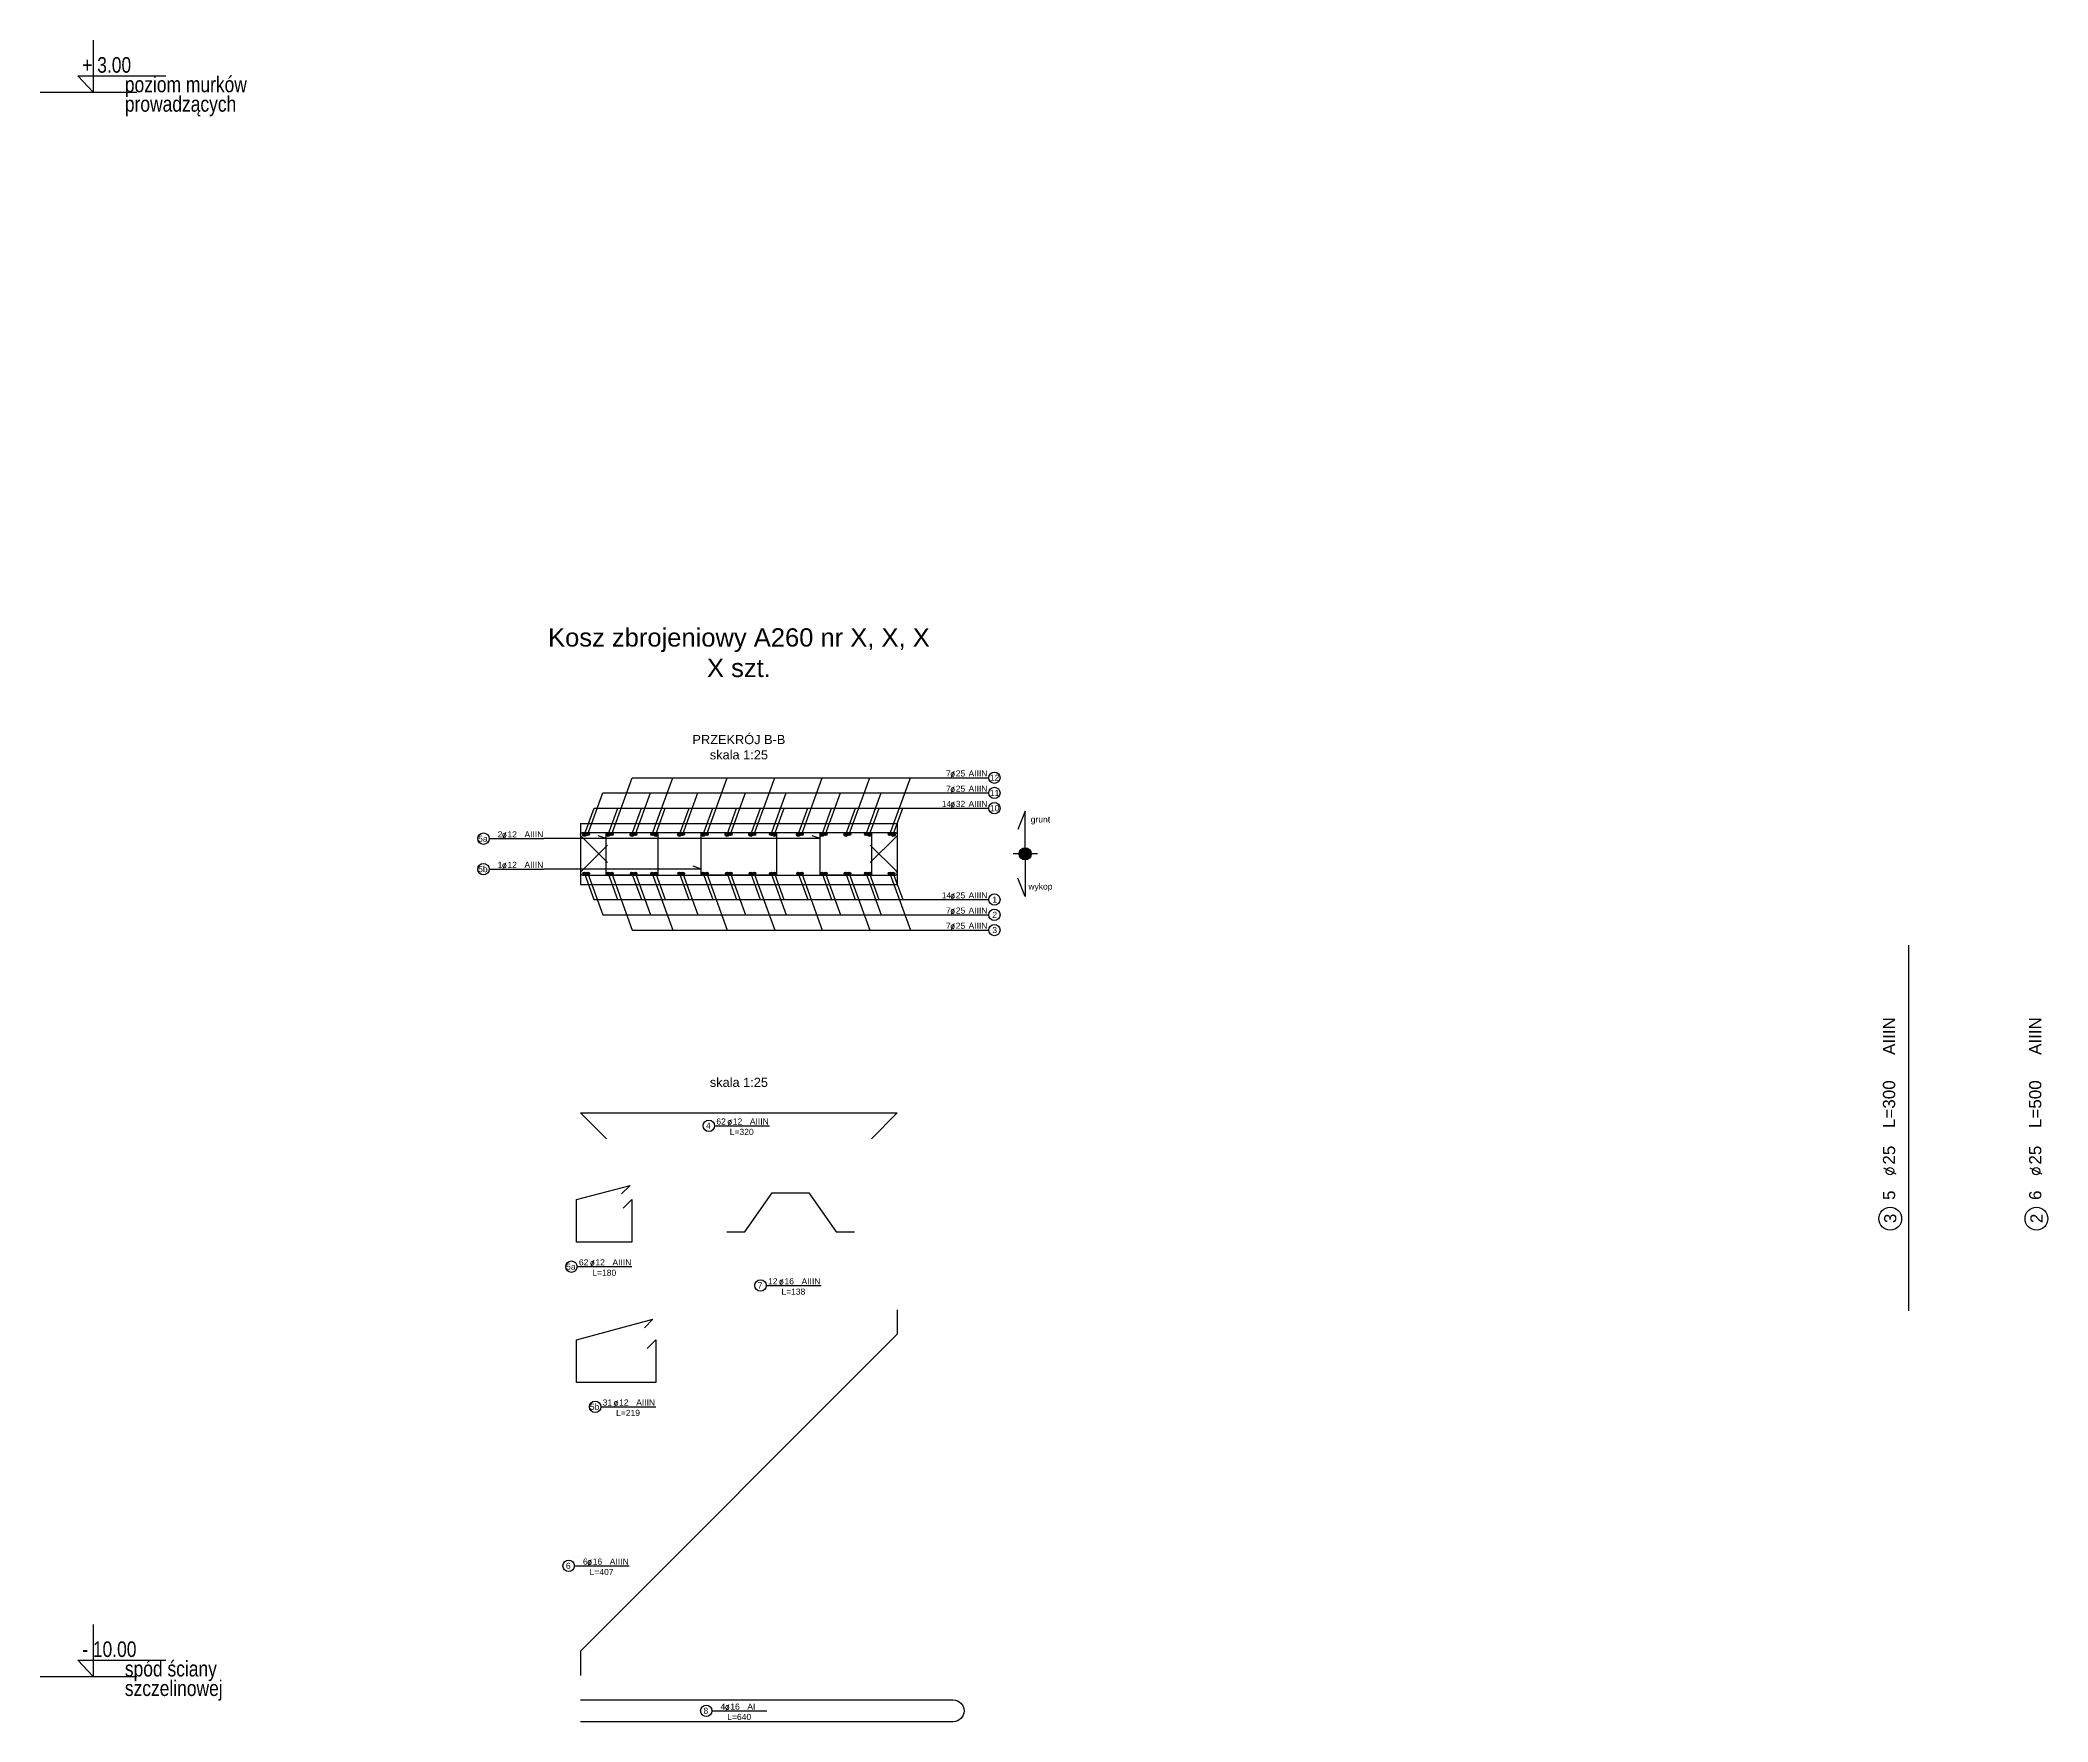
# Model space of a CAD drawing. Extents: x -5033 to 9347, y -16423 to -2430.
# Drawn here: x 536 to 2184, y -14330 to -12950 of the extents above; entities that cross this region are included whole.
import ezdxf
from ezdxf.enums import TextEntityAlignment as Align

# ---------------------------------------------------------------- set-up
doc = ezdxf.new("R2010")
doc.units = 0
doc.header["$MEASUREMENT"] = 0
for name, color, linetype in [('__SOL-KOTY_WYSOKOSCIOWE', 4, 'CONTINUOUS'), ('__SOL-OPISY', 4, 'CONTINUOUS'), ('__SOL-WIDOK', 4, 'CONTINUOUS'), ('__SOL-ZBROJENIE', 3, 'CONTINUOUS')]:
    doc.layers.add(name, color=color, linetype=linetype)
doc.styles.add('ARIAL', font='arial.ttf', dxfattribs={"height": 2.5})
doc.styles.add('SIMPLEX', font='SIMPLEX.SHX', dxfattribs={"width": 0.8})
doc.styles.get("Standard").update_dxf_attribs({"font": 'arial.ttf'})

# ---------------------------------------------------------------- blocks, each defined once
blk = doc.blocks.new('KOTA')
at = {"layer": '__SOL-KOTY_WYSOKOSCIOWE'}
for p, q in [((0, 33.4), (0, 0)), ((-34, 0), (28, 0)), ((0, 0), (-9.9, 10.4)), ((-9.9, 10.4), (46.5, 10.4))]:
    blk.add_line(p, q, dxfattribs=at)
at = {"layer": '__SOL-KOTY_WYSOKOSCIOWE', "style": 'ARIAL', "width": 0.8}
blk.add_attdef('RZEDNA', (500.5, 15.9), '', height=10.4, dxfattribs=at)
blk = doc.blocks.new('OPIS_PRAWY')
at = {"layer": '__SOL-OPISY'}
blk.add_line((0, 0), (90, 0), dxfattribs=at)
blk.add_circle((99.4, 0), 9.36, dxfattribs=at)
at = {"layer": '__SOL-OPISY', "style": 'SIMPLEX', "width": 0.9}
blk.add_text(' %%c ', height=10, dxfattribs=at).set_placement((20.9, 0.5))
at = {"layer": '__SOL-OPISY', "style": 'ARIAL', "width": 0.8}
blk.add_attdef('ILOSC', text='', height=10, dxfattribs=at).set_placement((27.1, 0.1), align=Align.RIGHT)
for tag, p in [('SREDNICA', (35.4, 0.1)), ('STAL', (58.4, 0.5))]:
    blk.add_attdef(tag, p, '', height=10, dxfattribs=at)
for tag, p in [('NUMER', (99.4, 0)), ('DLUGOSC', (52.8, -6.1))]:
    blk.add_attdef(tag, text='', height=10, dxfattribs=at).set_placement(p, align=Align.MIDDLE)
blk = doc.blocks.new('OPIS_LEWY')
at = {"layer": '__SOL-OPISY'}
blk.add_line((-90, 0), (0, 0), dxfattribs=at)
blk.add_circle((-99.4, 0), 9.36, dxfattribs=at)
at = {"layer": '__SOL-OPISY', "style": 'SIMPLEX', "width": 0.9}
blk.add_text(' %%c ', height=10, dxfattribs=at).set_placement((-75, 0.5))
at = {"layer": '__SOL-OPISY', "style": 'ARIAL', "width": 0.8}
for tag, p in [('NUMER', (-99.4, 0)), ('DLUGOSC', (-58.9, -6.6))]:
    blk.add_attdef(tag, text='', height=10, dxfattribs=at).set_placement(p, align=Align.MIDDLE)
blk.add_attdef('ILOSC', text='', height=10, dxfattribs=at).set_placement((-74, 0.1), align=Align.RIGHT)
for tag, p in [('SREDNICA', (-65.8, 0.1)), ('STAL', (-42.7, 0.3))]:
    blk.add_attdef(tag, p, '', height=10, dxfattribs=at)
blk = doc.blocks.new('OPIS_PRET_BEZ_LINII')
at = {"layer": '__SOL-OPISY'}
blk.add_circle((25.7, 0), 9.36, dxfattribs=at)
at = {"layer": '__SOL-OPISY', "style": 'SIMPLEX', "width": 0.9}
blk.add_text(' %%c ', height=10, dxfattribs=at).set_placement((64.7, -4.8), align=Align.CENTER)
at = {"layer": '__SOL-OPISY', "style": 'ARIAL', "width": 0.8}
blk.add_attdef('NUMER', text='', height=10, dxfattribs=at).set_placement((25.7, 0), align=Align.MIDDLE)
blk.add_attdef('ILOSC', text='', height=10, dxfattribs=at).set_placement((56.9, -5.1), align=Align.RIGHT)
for tag, p in [('SREDNICA', (71, -5.1)), ('DLUGOSC', (95.1, -5.2)), ('STAL', (144.7, -5.2))]:
    blk.add_attdef(tag, p, '', height=10, dxfattribs=at)

msp = doc.modelspace()

# ---------------------------------------------------------------- hatches: boundary and pattern name
at = {"layer": '__SOL-OPISY'}
msp.add_hatch(color=256, dxfattribs=at).paths.add_polyline_path([(1350, -13618, 1), (1340, -13618, 1)])
at = {"layer": '__SOL-ZBROJENIE'}
for points in [[(984.85, -13602.1, 1), (981.65, -13602.1, 1)], [(987.35, -13601.8, 1), (984.85, -13601.8, 1)], [(1004.35, -13602.1, 1), (1001.15, -13602.1, 1)], [(1006.85, -13601.8, 1), (1004.35, -13601.8, 1)], [(1023.85, -13602.1, 1), (1020.65, -13602.1, 1)], [(1026.35, -13601.8, 1), (1023.85, -13601.8, 1)], [(1040.15, -13601.8, 1), (1037.65, -13601.8, 1)], [(1043.35, -13602.1, 1), (1040.15, -13602.1, 1)], [(1062.85, -13602.1, 1), (1059.65, -13602.1, 1)], [(1065.35, -13601.8, 1), (1062.85, -13601.8, 1)], [(1082.35, -13602.1, 1), (1079.15, -13602.1, 1)], [(1084.85, -13601.8, 1), (1082.35, -13601.8, 1)], [(1101.85, -13602.1, 1), (1098.65, -13602.1, 1)], [(1104.35, -13601.8, 1), (1101.85, -13601.8, 1)], [(1121.35, -13602.1, 1), (1118.15, -13602.1, 1)], [(1123.85, -13601.8, 1), (1121.35, -13601.8, 1)], [(1137.65, -13601.8, 1), (1135.15, -13601.8, 1)], [(1140.85, -13602.1, 1), (1137.65, -13602.1, 1)], [(1160.35, -13602.1, 1), (1157.15, -13602.1, 1)], [(1162.85, -13601.8, 1), (1160.35, -13601.8, 1)], [(1179.85, -13602.1, 1), (1176.65, -13602.1, 1)], [(1182.35, -13601.8, 1), (1179.85, -13601.8, 1)], [(1199.35, -13602.1, 1), (1196.15, -13602.1, 1)], [(1201.85, -13601.8, 1), (1199.35, -13601.8, 1)], [(1215.65, -13601.8, 1), (1213.15, -13601.8, 1)], [(1218.85, -13602.1, 1), (1215.65, -13602.1, 1)], [(1235.15, -13601.8, 1), (1232.65, -13601.8, 1)], [(1238.35, -13602.1, 1), (1235.15, -13602.1, 1)], [(984.5, -13634.2, 1), (982, -13634.2, 1)], [(987.35, -13634.2, 1), (984.85, -13634.2, 1)], [(1004, -13634.2, 1), (1001.5, -13634.2, 1)], [(1006.85, -13634.2, 1), (1004.35, -13634.2, 1)], [(1023.5, -13634.2, 1), (1021, -13634.2, 1)], [(1026.35, -13634.2, 1), (1023.85, -13634.2, 1)], [(1040.15, -13634.2, 1), (1037.65, -13634.2, 1)], [(1043, -13634.2, 1), (1040.5, -13634.2, 1)], [(1062.5, -13634.2, 1), (1060, -13634.2, 1)], [(1065.35, -13634.2, 1), (1062.85, -13634.2, 1)], [(1082, -13634.2, 1), (1079.5, -13634.2, 1)], [(1084.85, -13634.2, 1), (1082.35, -13634.2, 1)], [(1101.5, -13634.2, 1), (1099, -13634.2, 1)], [(1104.35, -13634.2, 1), (1101.85, -13634.2, 1)], [(1121, -13634.2, 1), (1118.5, -13634.2, 1)], [(1123.85, -13634.2, 1), (1121.35, -13634.2, 1)], [(1137.65, -13634.2, 1), (1135.15, -13634.2, 1)], [(1140.5, -13634.2, 1), (1138, -13634.2, 1)], [(1160, -13634.2, 1), (1157.5, -13634.2, 1)], [(1162.85, -13634.2, 1), (1160.35, -13634.2, 1)], [(1179.5, -13634.2, 1), (1177, -13634.2, 1)], [(1182.35, -13634.2, 1), (1179.85, -13634.2, 1)], [(1199, -13634.2, 1), (1196.5, -13634.2, 1)], [(1201.85, -13634.2, 1), (1199.35, -13634.2, 1)], [(1215.65, -13634.2, 1), (1213.15, -13634.2, 1)], [(1218.5, -13634.2, 1), (1216, -13634.2, 1)], [(1235.15, -13634.2, 1), (1232.65, -13634.2, 1)], [(1238, -13634.2, 1), (1235.5, -13634.2, 1)]]:
    msp.add_hatch(color=256, dxfattribs=at).paths.add_polyline_path(points)

# ---------------------------------------------------------------- linework, layer by layer
at = {"layer": '__SOL-OPISY'}
for p, q in [((1005.6, -13601.8), (1022.43, -13555.5)), ((1022.43, -13555.5), (1270, -13555.5)), ((1038.9, -13601.8), (1055.73, -13555.5)), ((1083.6, -13601.8), (1100.43, -13555.5)), ((1122.6, -13601.8), (1139.43, -13555.5)), ((1161.6, -13601.8), (1178.43, -13555.5)), ((1200.6, -13601.8), (1217.43, -13555.5)), ((1233.9, -13601.8), (1250.73, -13555.5)), ((986.1, -13601.8), (998.38, -13568)), ((998.38, -13568), (1270, -13568)), ((1025.1, -13601.8), (1037.38, -13568)), ((1064.1, -13601.8), (1076.38, -13568)), ((1103.1, -13601.8), (1115.38, -13568)), ((1136.4, -13601.8), (1148.68, -13568)), ((1181.1, -13601.8), (1193.38, -13568)), ((1214.4, -13601.8), (1226.68, -13568)), ((983.25, -13602.1), (991.11, -13580.5)), ((991.11, -13580.5), (1270, -13580.5)), ((1002.75, -13602.1), (1010.61, -13580.5)), ((1022.25, -13602.1), (1030.11, -13580.5)), ((1041.75, -13602.1), (1049.61, -13580.5)), ((1061.25, -13602.1), (1069.11, -13580.5)), ((1080.75, -13602.1), (1088.61, -13580.5)), ((1100.25, -13602.1), (1108.11, -13580.5)), ((1119.75, -13602.1), (1127.61, -13580.5)), ((1139.25, -13602.1), (1147.11, -13580.5)), ((1158.75, -13602.1), (1166.61, -13580.5)), ((1178.25, -13602.1), (1186.11, -13580.5)), ((1197.75, -13602.1), (1205.61, -13580.5)), ((1217.25, -13602.1), (1225.11, -13580.5)), ((1236.75, -13602.1), (1244.61, -13580.5)), ((1345, -13583), (1339, -13598)), ((1345, -13618), (1345, -13583)), ((1176.65, -13605.5), (950, -13605.5)), ((1001.15, -13605.5), (994.57, -13603.1)), ((1176.65, -13605.5), (1170.07, -13603.1)), ((1355, -13618), (1335, -13618)), ((1345, -13618), (1345, -13653)), ((1079.15, -13630.5), (950, -13630.5)), ((983.25, -13634.2), (990.98, -13655.5)), ((986.1, -13634.2), (998.38, -13668)), ((1002.75, -13634.2), (1010.48, -13655.5)), ((1005.6, -13634.2), (1022.43, -13680.5)), ((1022.25, -13634.2), (1029.98, -13655.5)), ((1025.1, -13634.2), (1037.38, -13668)), ((1038.9, -13634.2), (1055.73, -13680.5)), ((1041.75, -13634.2), (1049.48, -13655.5)), ((1061.25, -13634.2), (1068.98, -13655.5)), ((1064.1, -13634.2), (1076.38, -13668)), ((1079.15, -13630.5), (1072.57, -13628.1)), ((1080.75, -13634.2), (1088.48, -13655.5)), ((1083.6, -13634.2), (1100.43, -13680.5)), ((1100.25, -13634.2), (1107.98, -13655.5)), ((1103.1, -13634.2), (1115.38, -13668)), ((1119.75, -13634.2), (1127.48, -13655.5)), ((1122.6, -13634.2), (1139.43, -13680.5)), ((1136.4, -13634.2), (1148.68, -13668)), ((1139.25, -13634.2), (1146.98, -13655.5)), ((1158.75, -13634.2), (1166.48, -13655.5)), ((1161.6, -13634.2), (1178.43, -13680.5)), ((1178.25, -13634.2), (1185.98, -13655.5)), ((1181.1, -13634.2), (1193.38, -13668)), ((1197.75, -13634.2), (1205.48, -13655.5)), ((1200.6, -13634.2), (1217.43, -13680.5)), ((1214.4, -13634.2), (1226.68, -13668)), ((1217.25, -13634.2), (1224.98, -13655.5)), ((1233.9, -13634.2), (1250.73, -13680.5)), ((1236.75, -13634.2), (1244.48, -13655.5)), ((1345, -13653), (1339, -13638)), ((990.98, -13655.5), (1270, -13655.5)), ((998.38, -13668), (1270, -13668)), ((1022.43, -13680.5), (1270, -13680.5))]:
    msp.add_line(p, q, dxfattribs=at)
msp.add_circle((1345, -13618), 5, dxfattribs=at)
at = {"layer": '__SOL-WIDOK'}
for p, q in [((980, -13593), (980, -13643)), ((980, -13593), (1240, -13593)), ((1240, -13593), (1240, -13643)), ((980, -13643), (1240, -13643))]:
    msp.add_line(p, q, dxfattribs=at)
at = {"layer": '__SOL-ZBROJENIE'}
msp.add_line((2070, -13693), (2070, -13993), dxfattribs=at)
for points in [[(1002.21, -13625.2), (981, -13604, -0.7), (981.5, -13600.5), (1238.5, -13600.5, -0.7), (1239, -13604), (1217.79, -13625.2)], [(1002.21, -13625.2), (981, -13604, -0.7), (981.5, -13600.5), (1238.5, -13600.5, -0.7), (1239, -13604), (1217.79, -13625.2)], [(1002.21, -13610.8), (981, -13632, 0.7), (981.5, -13635.5), (1238.5, -13635.5, 0.7), (1239, -13632), (1217.79, -13610.8)], [(1002.21, -13610.8), (981, -13632, 0.7), (981.5, -13635.5), (1238.5, -13635.5, 0.7), (1239, -13632), (1217.79, -13610.8)], [(980, -14312.2), (1285.86, -14312.2, -1), (1285.86, -14330.2), (980, -14330.2)]]:
    msp.add_lwpolyline(points, format="xyb", dxfattribs=at)
for points in [[(1001.65, -13600.5), (1042.85, -13600.5, -0.414214), (1043.35, -13601), (1043.35, -13635, -0.414214), (1042.85, -13635.5), (1001.65, -13635.5, -0.414214), (1001.15, -13635), (1001.15, -13601, -0.414214)], [(1079.65, -13600.5), (1140.35, -13600.5, -0.414214), (1140.85, -13601), (1140.85, -13635, -0.414214), (1140.35, -13635.5), (1079.65, -13635.5, -0.414214), (1079.15, -13635), (1079.15, -13601, -0.414214)], [(1177.15, -13600.5), (1218.35, -13600.5, -0.414214), (1218.85, -13601), (1218.85, -13635, -0.414214), (1218.35, -13635.5), (1177.15, -13635.5, -0.414214), (1176.65, -13635), (1176.65, -13601, -0.414214)]]:
    msp.add_lwpolyline(points, format="xyb", close=True, dxfattribs=at)
for points in [[(1001.21, -13851.7), (980, -13830.5), (1240, -13830.5), (1218.79, -13851.7)], [(1015.13, -13908.8), (1022.2, -13901.7), (1022.2, -13936.7), (976.8, -13936.7), (976.8, -13901.7), (1020.65, -13890), (1013.58, -13897)], [(1100, -13928.2), (1115, -13928.2), (1137.41, -13896.2), (1167.41, -13896.2), (1189.81, -13928.2), (1204.81, -13928.2)], [(1034.63, -14023.8), (1041.7, -14016.7), (1041.7, -14051.7), (976.8, -14051.7), (976.8, -14016.7), (1039.49, -13999.9), (1032.42, -14007)], [(1240, -13992.2), (1240, -14012.2), (980, -14272.2), (980, -14292.2)]]:
    msp.add_lwpolyline(points, dxfattribs=at)
for centre, radius in [((983.25, -13602.1), 1.6), ((986.1, -13601.8), 1.25), ((1002.75, -13602.1), 1.6), ((1005.6, -13601.8), 1.25), ((1022.25, -13602.1), 1.6), ((1025.1, -13601.8), 1.25), ((1038.9, -13601.8), 1.25), ((1041.75, -13602.1), 1.6), ((1061.25, -13602.1), 1.6), ((1064.1, -13601.8), 1.25), ((1080.75, -13602.1), 1.6), ((1083.6, -13601.8), 1.25), ((1100.25, -13602.1), 1.6), ((1103.1, -13601.8), 1.25), ((1119.75, -13602.1), 1.6), ((1122.6, -13601.8), 1.25), ((1136.4, -13601.8), 1.25), ((1139.25, -13602.1), 1.6), ((1158.75, -13602.1), 1.6), ((1161.6, -13601.8), 1.25), ((1178.25, -13602.1), 1.6), ((1181.1, -13601.8), 1.25), ((1197.75, -13602.1), 1.6), ((1200.6, -13601.8), 1.25), ((1214.4, -13601.8), 1.25), ((1217.25, -13602.1), 1.6), ((1233.9, -13601.8), 1.25), ((1236.75, -13602.1), 1.6), ((983.25, -13634.2), 1.25), ((986.1, -13634.2), 1.25), ((1002.75, -13634.2), 1.25), ((1005.6, -13634.2), 1.25), ((1022.25, -13634.2), 1.25), ((1025.1, -13634.2), 1.25), ((1038.9, -13634.2), 1.25), ((1041.75, -13634.2), 1.25), ((1061.25, -13634.2), 1.25), ((1064.1, -13634.2), 1.25), ((1080.75, -13634.2), 1.25), ((1083.6, -13634.2), 1.25), ((1100.25, -13634.2), 1.25), ((1103.1, -13634.2), 1.25), ((1119.75, -13634.2), 1.25), ((1122.6, -13634.2), 1.25), ((1136.4, -13634.2), 1.25), ((1139.25, -13634.2), 1.25), ((1158.75, -13634.2), 1.25), ((1161.6, -13634.2), 1.25), ((1178.25, -13634.2), 1.25), ((1181.1, -13634.2), 1.25), ((1197.75, -13634.2), 1.25), ((1200.6, -13634.2), 1.25), ((1214.4, -13634.2), 1.25), ((1217.25, -13634.2), 1.25), ((1233.9, -13634.2), 1.25), ((1236.75, -13634.2), 1.25)]:
    msp.add_circle(centre, radius, dxfattribs=at)

# ---------------------------------------------------------------- block references
at = {"layer": '__SOL-KOTY_WYSOKOSCIOWE'}
ref = msp.add_blockref('KOTA', (580, -12993), dxfattribs=dict(at, xscale=1.28, yscale=1.28, zscale=1.28))
ref.add_attrib('RZEDNA', '+ 3.00', (571, -12977), dxfattribs={"height": 12.8, "style": 'ARIAL', "width": 0.8})
ref.add_attrib('OPIS1', 'poziom murków', (606, -12993), dxfattribs={"height": 12.8, "style": 'ARIAL', "width": 0.8})
ref.add_attrib('OPIS2', 'prowadzących', (606, -13009), dxfattribs={"height": 12.8, "style": 'ARIAL', "width": 0.8})
ref = msp.add_blockref('KOTA', (580, -14293), dxfattribs=dict(at, xscale=1.28, yscale=1.28, zscale=1.28))
ref.add_attrib('RZEDNA', '- 10.00', (571, -14277), dxfattribs={"height": 12.8, "style": 'ARIAL', "width": 0.8})
ref.add_attrib('OPIS1', 'spód ściany', (606, -14293), dxfattribs={"height": 12.8, "style": 'ARIAL', "width": 0.8})
ref.add_attrib('OPIS2', 'szczelinowej', (606, -14309), dxfattribs={"height": 12.8, "style": 'ARIAL', "width": 0.8})
at = {"layer": '__SOL-OPISY'}
ref = msp.add_blockref('OPIS_PRAWY', (1270, -13555.5), dxfattribs=dict(at, xscale=0.5, yscale=0.5, zscale=0.5))
ref.add_attrib('ILOSC', '7', (1280, -13554.5), dxfattribs={"height": 5, "style": 'ARIAL'})
ref.add_attrib('SREDNICA', '25', (1288, -13554.5), dxfattribs={"height": 5, "style": 'ARIAL'})
ref.add_attrib('STAL', 'AIIIN', (1298.5, -13554.5), dxfattribs={"height": 5, "style": 'ARIAL'})
ref.add_attrib('NUMER', '12', (1316, -13558), dxfattribs={"height": 5, "style": 'ARIAL'})
ref = msp.add_blockref('OPIS_PRAWY', (1270, -13568), dxfattribs=dict(at, xscale=0.5, yscale=0.5, zscale=0.5))
ref.add_attrib('ILOSC', '7', (1280, -13567), dxfattribs={"height": 5, "style": 'ARIAL'})
ref.add_attrib('SREDNICA', '25', (1288, -13567), dxfattribs={"height": 5, "style": 'ARIAL'})
ref.add_attrib('STAL', 'AIIIN', (1298.5, -13567), dxfattribs={"height": 5, "style": 'ARIAL'})
ref.add_attrib('NUMER', '11', (1316, -13570.5), dxfattribs={"height": 5, "style": 'ARIAL'})
ref = msp.add_blockref('OPIS_PRAWY', (1270, -13580.5), dxfattribs=dict(at, xscale=0.5, yscale=0.5, zscale=0.5))
ref.add_attrib('ILOSC', '14', (1276.5, -13579.5), dxfattribs={"height": 5, "style": 'ARIAL'})
ref.add_attrib('SREDNICA', '32', (1288, -13579.5), dxfattribs={"height": 5, "style": 'ARIAL'})
ref.add_attrib('STAL', 'AIIIN', (1298.5, -13579.5), dxfattribs={"height": 5, "style": 'ARIAL'})
ref.add_attrib('NUMER', '10', (1316, -13583), dxfattribs={"height": 5, "style": 'ARIAL'})
ref = msp.add_blockref('OPIS_LEWY', (950, -13605.5), dxfattribs=dict(at, xscale=0.5, yscale=0.5, zscale=0.5))
ref.add_attrib('ILOSC', '2', (912, -13604.5), dxfattribs={"height": 5, "style": 'ARIAL'})
ref.add_attrib('SREDNICA', '12', (920, -13604.5), dxfattribs={"height": 5, "style": 'ARIAL'})
ref.add_attrib('STAL', 'AIIIN', (934, -13604.5), dxfattribs={"height": 5, "style": 'ARIAL'})
ref.add_attrib('NUMER', '5a', (896, -13608), dxfattribs={"height": 5, "style": 'ARIAL'})
ref = msp.add_blockref('OPIS_LEWY', (950, -13630.5), dxfattribs=dict(at, xscale=0.5, yscale=0.5, zscale=0.5))
ref.add_attrib('ILOSC', '1', (912, -13629.5), dxfattribs={"height": 5, "style": 'ARIAL'})
ref.add_attrib('SREDNICA', '12', (920, -13629.5), dxfattribs={"height": 5, "style": 'ARIAL'})
ref.add_attrib('STAL', 'AIIIN', (934, -13629.5), dxfattribs={"height": 5, "style": 'ARIAL'})
ref.add_attrib('NUMER', '5b', (896, -13633), dxfattribs={"height": 5, "style": 'ARIAL'})
ref = msp.add_blockref('OPIS_PRAWY', (1270, -13655.5), dxfattribs=dict(at, xscale=0.5, yscale=0.5, zscale=0.5))
ref.add_attrib('ILOSC', '14', (1276.5, -13654.5), dxfattribs={"height": 5, "style": 'ARIAL'})
ref.add_attrib('SREDNICA', '25', (1288, -13654.5), dxfattribs={"height": 5, "style": 'ARIAL'})
ref.add_attrib('STAL', 'AIIIN', (1298.5, -13654.5), dxfattribs={"height": 5, "style": 'ARIAL'})
ref.add_attrib('NUMER', '1', (1318, -13658), dxfattribs={"height": 5, "style": 'ARIAL'})
ref = msp.add_blockref('OPIS_PRAWY', (1270, -13668), dxfattribs=dict(at, xscale=0.5, yscale=0.5, zscale=0.5))
ref.add_attrib('ILOSC', '7', (1280, -13667), dxfattribs={"height": 5, "style": 'ARIAL'})
ref.add_attrib('SREDNICA', '25', (1288, -13667), dxfattribs={"height": 5, "style": 'ARIAL'})
ref.add_attrib('STAL', 'AIIIN', (1298.5, -13667), dxfattribs={"height": 5, "style": 'ARIAL'})
ref.add_attrib('NUMER', '2', (1318, -13670.5), dxfattribs={"height": 5, "style": 'ARIAL'})
ref = msp.add_blockref('OPIS_PRAWY', (1270, -13680.5), dxfattribs=dict(at, xscale=0.5, yscale=0.5, zscale=0.5))
ref.add_attrib('ILOSC', '7', (1280, -13679.5), dxfattribs={"height": 5, "style": 'ARIAL'})
ref.add_attrib('SREDNICA', '25', (1288, -13679.5), dxfattribs={"height": 5, "style": 'ARIAL'})
ref.add_attrib('STAL', 'AIIIN', (1298.5, -13679.5), dxfattribs={"height": 5, "style": 'ARIAL'})
ref.add_attrib('NUMER', '3', (1318, -13683), dxfattribs={"height": 5, "style": 'ARIAL'})
ref = msp.add_blockref('OPIS_PRET_BEZ_LINII', (2055, -13943), dxfattribs=dict(at, rotation=90))
ref.add_attrib('NUMER', '3', (2060, -13921), dxfattribs={"height": 10, "rotation": 90, "style": 'ARIAL'})
ref.add_attrib('ILOSC', '5', (2059, -13902), dxfattribs={"height": 10, "rotation": 90, "style": 'ARIAL'})
ref.add_attrib('SREDNICA', '25', (2059, -13873), dxfattribs={"height": 10, "rotation": 90, "style": 'ARIAL'})
ref.add_attrib('DLUGOSC', 'L=300', (2059, -13843), dxfattribs={"height": 10, "rotation": 90, "style": 'ARIAL'})
ref.add_attrib('STAL', 'AIIIN', (2059, -13783), dxfattribs={"height": 10, "rotation": 90, "style": 'ARIAL'})
ref = msp.add_blockref('OPIS_PRET_BEZ_LINII', (2175, -13943), dxfattribs=dict(at, rotation=90))
ref.add_attrib('NUMER', '2', (2180, -13921), dxfattribs={"height": 10, "rotation": 90, "style": 'ARIAL'})
ref.add_attrib('ILOSC', '6', (2179, -13902), dxfattribs={"height": 10, "rotation": 90, "style": 'ARIAL'})
ref.add_attrib('SREDNICA', '25', (2179, -13873), dxfattribs={"height": 10, "rotation": 90, "style": 'ARIAL'})
ref.add_attrib('DLUGOSC', 'L=500', (2179, -13843), dxfattribs={"height": 10, "rotation": 90, "style": 'ARIAL'})
ref.add_attrib('STAL', 'AIIIN', (2179, -13783), dxfattribs={"height": 10, "rotation": 90, "style": 'ARIAL'})
ref = msp.add_blockref('OPIS_LEWY', (1135, -13841.1), dxfattribs=dict(at, xscale=0.5, yscale=0.5, zscale=0.5))
ref.add_attrib('ILOSC', '62', (1091.5, -13840.1), dxfattribs={"height": 5, "style": 'ARIAL'})
ref.add_attrib('SREDNICA', '12', (1105, -13840.1), dxfattribs={"height": 5, "style": 'ARIAL'})
ref.add_attrib('DLUGOSC', 'L=320', (1102.5, -13848.6), dxfattribs={"height": 5, "style": 'ARIAL'})
ref.add_attrib('STAL', 'AIIIN', (1119, -13840.1), dxfattribs={"height": 5, "style": 'ARIAL'})
ref.add_attrib('NUMER', '4', (1083, -13843.6), dxfattribs={"height": 5, "style": 'ARIAL'})
ref = msp.add_blockref('OPIS_LEWY', (1022.2, -13956.7), dxfattribs=dict(at, xscale=0.5, yscale=0.5, zscale=0.5))
ref.add_attrib('ILOSC', '62', (978.7, -13955.7), dxfattribs={"height": 5, "style": 'ARIAL'})
ref.add_attrib('SREDNICA', '12', (992.2, -13955.7), dxfattribs={"height": 5, "style": 'ARIAL'})
ref.add_attrib('DLUGOSC', 'L=180', (989.7, -13964.2), dxfattribs={"height": 5, "style": 'ARIAL'})
ref.add_attrib('STAL', 'AIIIN', (1006.2, -13955.7), dxfattribs={"height": 5, "style": 'ARIAL'})
ref.add_attrib('NUMER', '5a', (968.2, -13959.2), dxfattribs={"height": 5, "style": 'ARIAL'})
ref = msp.add_blockref('OPIS_LEWY', (1177.41, -13972.2), dxfattribs=dict(at, xscale=0.5, yscale=0.5, zscale=0.5))
ref.add_attrib('ILOSC', '12', (1133.91, -13971.2), dxfattribs={"height": 5, "style": 'ARIAL'})
ref.add_attrib('SREDNICA', '16', (1147.41, -13971.2), dxfattribs={"height": 5, "style": 'ARIAL'})
ref.add_attrib('DLUGOSC', 'L=138', (1144.91, -13979.7), dxfattribs={"height": 5, "style": 'ARIAL'})
ref.add_attrib('STAL', 'AIIIN', (1161.41, -13971.2), dxfattribs={"height": 5, "style": 'ARIAL'})
ref.add_attrib('NUMER', '7', (1125.41, -13974.7), dxfattribs={"height": 5, "style": 'ARIAL'})
ref = msp.add_blockref('OPIS_LEWY', (1041.7, -14071.7), dxfattribs=dict(at, xscale=0.5, yscale=0.5, zscale=0.5))
ref.add_attrib('ILOSC', '31', (998.2, -14070.7), dxfattribs={"height": 5, "style": 'ARIAL'})
ref.add_attrib('SREDNICA', '12', (1011.7, -14070.7), dxfattribs={"height": 5, "style": 'ARIAL'})
ref.add_attrib('DLUGOSC', 'L=219', (1009.2, -14079.2), dxfattribs={"height": 5, "style": 'ARIAL'})
ref.add_attrib('STAL', 'AIIIN', (1025.7, -14070.7), dxfattribs={"height": 5, "style": 'ARIAL'})
ref.add_attrib('NUMER', '5b', (987.7, -14074.2), dxfattribs={"height": 5, "style": 'ARIAL'})
ref = msp.add_blockref('OPIS_LEWY', (1020, -14202.2), dxfattribs=dict(at, xscale=0.5, yscale=0.5, zscale=0.5))
ref.add_attrib('ILOSC', '6', (982, -14201.2), dxfattribs={"height": 5, "style": 'ARIAL'})
ref.add_attrib('SREDNICA', '16', (990, -14201.2), dxfattribs={"height": 5, "style": 'ARIAL'})
ref.add_attrib('DLUGOSC', 'L=407', (987.5, -14209.7), dxfattribs={"height": 5, "style": 'ARIAL'})
ref.add_attrib('STAL', 'AIIIN', (1004, -14201.2), dxfattribs={"height": 5, "style": 'ARIAL'})
ref.add_attrib('NUMER', '6', (968, -14204.7), dxfattribs={"height": 5, "style": 'ARIAL'})
ref = msp.add_blockref('OPIS_LEWY', (1132.93, -14321.2), dxfattribs=dict(at, xscale=0.5, yscale=0.5, zscale=0.5))
ref.add_attrib('ILOSC', '4', (1094.93, -14320.2), dxfattribs={"height": 5, "style": 'ARIAL'})
ref.add_attrib('SREDNICA', '16', (1102.93, -14320.2), dxfattribs={"height": 5, "style": 'ARIAL'})
ref.add_attrib('DLUGOSC', 'L=640', (1100.43, -14328.7), dxfattribs={"height": 5, "style": 'ARIAL'})
ref.add_attrib('STAL', 'AI', (1116.93, -14320.2), dxfattribs={"height": 5, "style": 'ARIAL'})
ref.add_attrib('NUMER', '8', (1080.93, -14323.7), dxfattribs={"height": 5, "style": 'ARIAL'})

# ---------------------------------------------------------------- texts
at = {"layer": '__SOL-OPISY', "width": 2500, "attachment_point": 5}
for s, insert, char_height in [('Kosz zbrojeniowy A260 nr X, X, X\\PX szt.\\P', (1110, -13453), 15), ('PRZEKRÓJ B-B\\Pskala 1:25\\P', (1110, -13530.5), 7.5), ('grunt\\P', (1357.5, -13590.5), 5), ('wykop\\P', (1357.5, -13645.5), 5), ('skala 1:25\\P', (1110, -13805.5), 7.5)]:
    msp.add_mtext(s, dxfattribs=dict(at, insert=insert, char_height=char_height))

doc.saveas('drawing.dxf')
